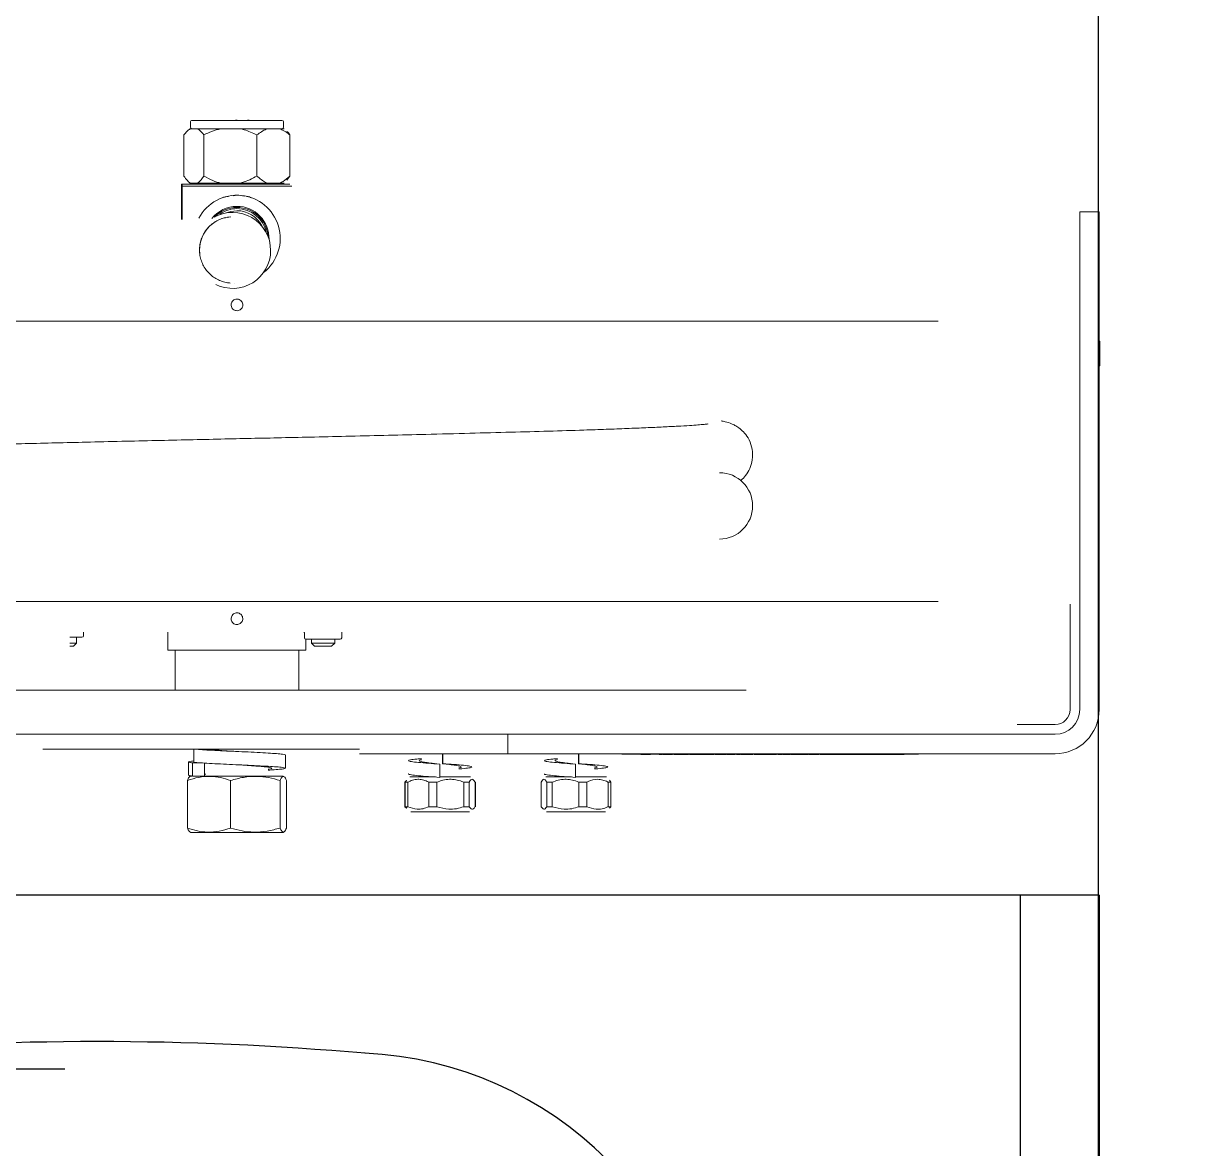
# Model space of a CAD drawing. Header units: millimetres. Extents: x 12325263 to 13848842, y -1463133 to 573208.
# Drawn here: x 12586324.9 to 12586620.9, y -840601 to -840316.4 of the extents above; entities that cross this region are included whole.
import ezdxf
from ezdxf.xclip import XClip

# ---------------------------------------------------------------- set-up
doc = ezdxf.new("R2010")
doc.units = ezdxf.units.MM
doc.header["$LTSCALE"] = 1000
doc.header["$XCLIPFRAME"] = 0
for name, color, linetype in [('A-WALL', 5, 'Continuous'), ('fur202301', 252, 'Continuous'), ('WALL', 5, 'Continuous'), ('WALL-SHATCH', 8, 'Continuous'), ('建筑-楼板开洞', 251, 'Continuous')]:
    doc.layers.add(name, color=color, linetype=linetype)

# ---------------------------------------------------------------- blocks, each defined once
blk = doc.blocks.new('adgshg13-A$C7F010FC0')
at = {"layer": 'WALL-SHATCH'}
h = blk.add_hatch(color=256, dxfattribs=at)
h.dxf.hatch_style = 1
h.paths.add_polyline_path([(-60384.17, -16880.9), (-763.16, 197.48), (12587.62, -13153.3), (12587.62, -157996.02), (-162964.85, -188820.43), (-171262.38, -180522.9), (-171262.38, -31310.9), (-150707.19, -10755.71), (-131860.08, -7980.9), (-99162.38, -7980.9), (-99162.38, -4980.9), (-76620.43, -4980.9), (-70107.65, -16880.9)], flags=16)
h.paths.add_polyline_path([(-60091.23, -16380.9), (-646.88, 646.88), (12987.62, -12987.62), (12987.62, -158331.9), (-163100.58, -189250.38), (-171662.38, -180688.59), (-171662.38, -31145.21), (-150777.9, -10260.73), (-131896.69, -7480.9), (-99562.38, -7480.9), (-99562.38, -4580.9), (-76365.55, -4580.9), (-69907.51, -16380.9)])
blk = doc.blocks.new('A$C4C7A72D3')
at = {"layer": 'WALL', "color": 1}
blk.add_blockref('adgshg13-A$C7F010FC0', (210433.01, 205503.57), dxfattribs=at)
blk = doc.blocks.new('asdgag2019092010362923561')
for p, q in [((0, 0), (0, -455)), ((0, 0), (455, 0)), ((0, -20), (455, -20))]:
    blk.add_line(p, q)
for centre, radius, start, end in [((132.37, -189.83), 92.5, 92.9207, 177.5104), ((814.13, -253.5), 777.13, 174.99486, 185.00514)]:
    blk.add_arc(centre, radius, start, end)
blk = doc.blocks.new('asdgag2019070511385672053')
at = {"color": 2, "lineweight": 13}
for p, q in [((55.94, 0), (62.19, 0)), ((55.94, 0), (55.94, -0.13)), ((62.19, 0), (62.19, -0.13)), ((23.23, -0.13), (29.48, -0.13)), ((23.23, -5.05), (23.23, -0.13)), ((149.14, -0.13), (29.48, -0.13)), ((29.48, -5.05), (23.23, -5.05)), ((149.14, -5.05), (29.48, -5.05)), ((155.39, -41.76), (155.39, -11.3)), ((160.31, -41.76), (160.31, -11.3)), ((50.92, -40.9), (50.92, -395.59)), ((121.77, -395.59), (121.77, -40.9)), ((155.39, -49.49), (155.39, -41.76)), ((160.31, -49.49), (160.31, -41.76)), ((155.39, -114.23), (155.39, -49.49)), ((160.31, -142.28), (160.31, -49.49)), ((155.39, -114.23), (155.39, -185.1)), ((160.41, -120.85), (160.31, -120.85)), ((160.41, -119.29), (160.41, -120.85)), ((160.31, -149.76), (160.31, -142.28)), ((155.39, -149.76), (160.31, -149.76)), ((160.31, -181.22), (160.31, -149.76)), ((160.31, -187.27), (160.31, -181.22)), ((155.39, -185.1), (155.39, -296.79)), ((159.11, -187.27), (159.11, -218.24)), ((159.11, -218.24), (159.11, -267.33))]:
    blk.add_line(p, q, dxfattribs=at)
at = {"color": 1, "lineweight": 0}
for p, q in [((127.14, -7.51), (122.51, -7.51)), ((149.14, -7.51), (127.14, -7.51)), ((152.93, -16.3), (152.93, -11.3)), ((152.93, -20.92), (152.93, -16.3)), ((160.41, -45.85), (160.31, -45.85)), ((160.41, -45.85), (160.41, -47.42)), ((160.41, -47.42), (160.41, -85.21)), ((160.51, -49.48), (160.41, -49.48)), ((160.51, -49.48), (160.51, -69.93)), ((160.51, -69.93), (160.41, -69.93)), ((160.51, -70.33), (160.41, -70.33)), ((160.51, -70.94), (160.41, -70.94)), ((160.51, -71.02), (160.41, -71.02)), ((160.51, -70.33), (160.51, -69.93)), ((160.51, -70.33), (160.51, -70.84)), ((160.51, -72.22), (160.41, -72.22)), ((160.51, -73.66), (160.41, -73.66)), ((160.51, -73.83), (160.51, -74.22)), ((160.51, -74.22), (160.41, -74.22)), ((160.51, -74.66), (160.41, -74.66)), ((160.51, -76.16), (160.41, -76.16)), ((160.51, -76.62), (160.41, -76.62)), ((160.51, -74.66), (160.51, -74.22)), ((160.51, -76.16), (160.51, -74.66)), ((160.51, -76.62), (160.51, -76.16)), ((160.51, -76.62), (160.51, -77.05)), ((160.51, -77.08), (160.41, -77.08)), ((160.51, -77.15), (160.41, -77.15)), ((160.51, -77.35), (160.41, -77.35)), ((160.51, -77.79), (160.41, -77.79)), ((160.51, -78.03), (160.41, -78.03)), ((160.51, -78.09), (160.41, -78.09)), ((160.51, -78.29), (160.41, -78.29)), ((160.51, -78.35), (160.41, -78.35)), ((160.51, -78.79), (160.41, -78.79)), ((160.51, -79.23), (160.41, -79.23)), ((160.51, -79.29), (160.41, -79.29)), ((160.51, -79.49), (160.41, -79.49)), ((160.51, -79.79), (160.41, -79.79)), ((160.51, -77.79), (160.51, -77.35)), ((160.51, -78.13), (160.51, -78.25)), ((160.51, -79.33), (160.51, -79.42)), ((160.51, -80.19), (160.51, -79.79)), ((160.51, -80.19), (160.41, -80.19)), ((160.51, -80.49), (160.41, -80.49)), ((160.51, -80.83), (160.41, -80.83)), ((160.51, -80.91), (160.41, -80.91)), ((160.51, -81.75), (160.41, -81.75)), ((160.51, -82.24), (160.41, -82.24)), ((160.51, -82.7), (160.41, -82.7)), ((160.51, -80.56), (160.51, -80.98)), ((160.51, -84.32), (160.41, -84.32)), ((160.51, -85.04), (160.41, -85.04)), ((160.51, -85.48), (160.41, -85.48)), ((160.51, -84.32), (160.51, -83.25)), ((160.51, -85.04), (160.51, -84.32)), ((160.51, -85.48), (160.51, -85.04)), ((160.51, -86.98), (160.51, -85.48)), ((160.41, -86.31), (160.41, -119.29)), ((160.51, -86.98), (160.41, -86.98)), ((160.51, -87.44), (160.41, -87.44)), ((160.51, -87.78), (160.41, -87.78)), ((160.51, -87.44), (160.51, -86.98)), ((160.51, -87.77), (160.51, -87.76)), ((160.51, -87.78), (160.51, -87.77)), ((160.51, -89.02), (160.51, -87.78)), ((144.19, -183.28), (144.19, -89.42)), ((160.51, -89.02), (160.41, -89.02)), ((160.51, -89.51), (160.41, -89.51)), ((160.51, -90.75), (160.41, -90.75)), ((160.51, -91.17), (160.41, -91.17)), ((160.51, -89.51), (160.51, -89.02)), ((160.51, -90.75), (160.51, -89.51)), ((160.51, -91.17), (160.51, -90.93)), ((160.51, -92.13), (160.41, -92.13)), ((160.51, -92.21), (160.41, -92.21)), ((160.51, -93.37), (160.41, -93.37)), ((160.51, -94.45), (160.41, -94.45)), ((160.51, -94.57), (160.41, -94.57)), ((160.51, -95.06), (160.51, -94.57)), ((160.51, -95.01), (160.41, -95.01)), ((160.51, -95.09), (160.41, -95.09)), ((160.51, -96.25), (160.41, -96.25)), ((160.51, -97.34), (160.41, -97.34)), ((160.51, -97.46), (160.41, -97.46)), ((160.51, -97.56), (160.41, -97.56)), ((160.51, -97.63), (160.41, -97.63)), ((160.51, -98.87), (160.51, -97.63)), ((160.51, -98.87), (160.41, -98.87)), ((160.51, -99.37), (160.41, -99.37)), ((160.51, -100.61), (160.41, -100.61)), ((160.51, -99.37), (160.51, -98.87)), ((160.51, -100.61), (160.51, -99.37)), ((160.51, -100.65), (160.51, -100.61)), ((160.51, -100.65), (160.41, -100.65)), ((160.51, -100.9), (160.41, -100.9)), ((160.51, -103.31), (160.41, -103.31)), ((160.51, -103.39), (160.41, -103.39)), ((160.51, -103.59), (160.41, -103.59)), ((160.51, -100.9), (160.51, -100.65)), ((160.51, -103.31), (160.51, -101.95)), ((160.51, -103.39), (160.51, -103.31)), ((160.51, -103.59), (160.51, -103.39)), ((160.51, -103.68), (160.51, -103.59)), ((160.51, -103.68), (160.41, -103.68)), ((160.51, -103.87), (160.41, -103.87)), ((160.51, -103.99), (160.41, -103.99)), ((160.51, -106.19), (160.41, -106.19)), ((160.51, -106.43), (160.41, -106.43)), ((160.51, -103.79), (160.51, -103.68)), ((160.51, -105.02), (160.51, -104.47)), ((160.51, -106.19), (160.51, -105.02)), ((160.51, -106.43), (160.51, -106.19)), ((160.51, -106.97), (160.51, -106.43)), ((160.51, -106.97), (160.41, -106.97)), ((160.51, -106.99), (160.41, -106.99)), ((160.51, -107.99), (160.41, -107.99)), ((160.51, -108.07), (160.41, -108.07)), ((160.51, -109.23), (160.41, -109.23)), ((160.51, -107.21), (160.51, -106.97)), ((160.51, -110.32), (160.41, -110.32)), ((160.51, -110.44), (160.41, -110.44)), ((160.51, -110.52), (160.41, -110.52)), ((160.51, -110.72), (160.41, -110.72)), ((160.51, -110.92), (160.41, -110.92)), ((160.44, -112.21), (160.44, -110.93)), ((160.51, -111.32), (160.44, -111.32)), ((160.51, -111.44), (160.44, -111.44)), ((160.51, -112.16), (160.44, -112.16)), ((160.44, -117.6), (160.44, -112.21)), ((160.51, -110.52), (160.51, -110.44)), ((160.51, -110.87), (160.51, -110.72)), ((160.51, -111.32), (160.51, -110.92)), ((160.51, -112.92), (160.44, -112.92)), ((160.51, -113.32), (160.44, -113.32)), ((160.51, -113.48), (160.44, -113.48)), ((160.51, -113.6), (160.44, -113.6)), ((160.51, -116.05), (160.51, -113.6)), ((160.51, -116.05), (160.44, -116.05)), ((160.51, -116.09), (160.44, -116.09)), ((160.51, -116.11), (160.44, -116.11)), ((160.44, -118.88), (160.44, -117.6)), ((173.71, -123.65), (167.52, -123.65)), ((167.52, -123.65), (167.52, -124.31)), ((167.52, -124.31), (173.71, -124.31)), ((174.09, -124.03), (173.71, -123.65)), ((173.71, -123.65), (173.71, -124.31)), ((166.17, -127.42), (166.17, -124.79)), ((175.04, -125.01), (175.04, -127.56)), ((166.17, -132.58), (166.17, -127.42)), ((173.71, -129.73), (167.52, -129.73)), ((167.52, -129.73), (167.52, -131.74)), ((173.71, -129.73), (173.71, -131.74)), ((175.04, -127.56), (175.04, -139.91)), ((162.8, -131.8), (160.31, -131.8)), ((160.31, -131.89), (162.82, -131.89)), ((162.93, -132.58), (166.28, -132.58)), ((167.52, -131.74), (173.71, -131.74)), ((166.17, -140.13), (166.17, -133.66)), ((173.71, -138.54), (167.52, -138.54)), ((167.52, -138.54), (167.52, -139.89)), ((173.71, -138.54), (173.71, -139.89)), ((167.52, -139.89), (173.71, -139.89)), ((173.71, -141.28), (167.52, -141.28)), ((166.17, -159.34), (166.17, -159.17)), ((166.17, -166.95), (166.17, -159.34)), ((167.52, -157.94), (173.71, -157.94)), ((167.52, -157.99), (173.71, -157.99)), ((173.71, -159.5), (167.52, -159.5)), ((167.52, -159.5), (167.52, -160.87)), ((173.71, -159.5), (173.71, -160.87)), ((175.04, -159.39), (175.04, -174.29)), ((167.52, -160.87), (173.71, -160.87)), ((162.8, -166.17), (160.31, -166.17)), ((160.31, -166.27), (162.82, -166.27)), ((162.93, -166.95), (166.28, -166.95)), ((166.17, -174.51), (166.17, -168.03)), ((173.71, -167.71), (167.52, -167.71)), ((167.52, -167.71), (167.52, -169.72)), ((173.71, -167.71), (173.71, -169.72)), ((167.52, -169.72), (173.71, -169.72)), ((173.71, -175.05), (167.52, -175.05)), ((167.52, -175.05), (167.52, -175.68)), ((167.52, -175.68), (167.52, -175.74)), ((167.52, -175.68), (173.71, -175.68)), ((167.52, -175.74), (173.71, -175.74)), ((173.71, -175.05), (173.71, -175.68)), ((173.71, -175.68), (174.08, -175.29)), ((173.71, -175.74), (174.09, -175.37)), ((173.71, -175.68), (173.71, -175.74)), ((144.19, -290.15), (144.19, -183.28)), ((130.97, -191.75), (129.7, -191.75)), ((131.36, -192.14), (131.36, -199.95)), ((132.35, -193.52), (131.36, -193.52)), ((132.35, -199.43), (132.35, -193.52)), ((133.13, -194.3), (132.35, -193.52)), ((133.13, -194.3), (133.13, -198.65)), ((129.7, -201.2), (130.97, -201.2)), ((131.36, -199.43), (132.35, -199.43)), ((131.36, -199.95), (131.36, -200.81)), ((134.13, -200.79), (131.36, -200.79)), ((132.35, -199.43), (133.13, -198.65)), ((134.13, -200.79), (134.13, -235.69)), ((144.19, -202.58), (134.13, -202.58)), ((0.1, -229.62), (0.1, -206.87)), ((1.82, -206.48), (0.49, -206.48)), ((2.21, -206.27), (2.21, -207.51)), ((14.17, -204.84), (3.77, -204.84)), ((14.17, -204.84), (15.2, -205.61)), ((15.99, -207.51), (15.99, -206.27)), ((16.24, -231.65), (16.24, -204.84)), ((16.74, -204.34), (16.74, -214.34)), ((163.97, -205.99), (160.62, -205.99)), ((166.07, -206.35), (165.96, -206.54)), ((165.96, -206.54), (165.96, -229.02)), ((179.09, -205.71), (167.08, -205.71)), ((180.21, -206.54), (180.09, -206.35)), ((180.21, -206.54), (180.21, -229.94)), ((2.21, -210.53), (2.21, -207.51)), ((15.99, -210.53), (15.99, -207.51)), ((179.09, -207.33), (167.08, -207.33)), ((2.21, -210.53), (2.21, -217.48)), ((15.99, -217.48), (15.99, -210.53)), ((0, -215.17), (0.1, -215.17)), ((0, -215.17), (0, -215.54)), ((0, -215.71), (0.1, -215.71)), ((14.17, -213.2), (3.77, -213.2)), ((16.74, -214.34), (16.74, -222.15)), ((0, -217.09), (0.1, -217.09)), ((0, -217.18), (0.1, -217.18)), ((0, -218.17), (0, -218.65)), ((0, -218.17), (0.1, -218.17)), ((0, -218.65), (0.1, -218.65)), ((2.21, -222.32), (2.21, -217.48)), ((15.99, -222.32), (15.99, -217.48)), ((41.26, -218.9), (41.26, -218.88)), ((0, -219.42), (0.1, -219.42)), ((0, -219.43), (0.1, -219.43)), ((0, -220.64), (0.1, -220.64)), ((24.51, -219.76), (24.51, -219.78)), ((24.67, -220.71), (24.51, -219.77)), ((179.09, -219.86), (167.08, -219.86)), ((2.21, -222.32), (2.21, -228.22)), ((15.99, -228.22), (15.99, -222.32)), ((16.74, -222.15), (16.74, -232.14)), ((14.17, -226.6), (3.77, -226.6)), ((165.95, -226.43), (162.6, -226.43)), ((165.47, -226.12), (165.51, -226.43)), ((0.49, -230.01), (1.82, -230.01)), ((2.21, -230.04), (2.21, -228.22)), ((2.21, -230.04), (2.21, -230.22)), ((15.99, -230.04), (15.99, -228.22)), ((15.99, -230.22), (15.99, -230.04)), ((162.46, -229.19), (159.11, -229.19)), ((162.38, -230.49), (165.73, -230.49)), ((162.61, -229.52), (165.96, -229.52)), ((165.96, -229.66), (165.96, -229.94)), ((165.96, -229.94), (166.07, -230.14)), ((179.09, -230.78), (167.08, -230.78)), ((180.09, -230.14), (180.21, -229.94)), ((14.17, -231.65), (3.77, -231.65)), ((16.24, -231.65), (16.24, -232.14)), ((16.24, -232.14), (16.24, -232.24)), ((25.16, -232.14), (16.24, -232.14)), ((16.24, -232.24), (16.24, -232.25)), ((25.16, -232.24), (16.24, -232.24)), ((129.58, -235.69), (134.13, -235.69)), ((134.13, -233.91), (144.19, -233.91)), ((130.45, -257.06), (129.58, -257.06)), ((130.84, -257.45), (130.84, -260.53)), ((132.35, -258.83), (130.84, -258.83)), ((132.35, -260.53), (132.35, -258.83)), ((133.13, -259.61), (132.35, -258.83)), ((133.13, -259.61), (133.13, -260.53))]:
    blk.add_line(p, q, dxfattribs=at)
at = {"color": 1, "lineweight": 0, "flags": 128}
for points in [[(129.7, -191.75), (129.62, -191.74), (129.58, -191.73)], [(129.58, -201.22), (129.62, -201.21), (129.7, -201.2)], [(22.94, -218.24), (23.11, -219.81), (23.5, -221.01)]]:
    blk.add_lwpolyline(points, dxfattribs=at)
at = {"color": 2, "lineweight": 13}
for radius in [11.17, 6.25]:
    blk.add_arc((149.14, -11.3), radius, 0, 90, dxfattribs=at)
at = {"color": 1, "lineweight": 0}
for centre, radius, start, end in [((149.14, -11.3), 3.79, 0, 90), ((97.6, -96.19), 8.39, 0, 180), ((130.97, -192.14), 0.391, 0, 90), ((130.97, -200.81), 0.391, 270, 0), ((0.49, -206.87), 0.391, 90, 180), ((1.82, -206.87), 0.391, 0, 90), ((29.96, -218.24), 10.94, 38.787, 242.122), ((29.96, -218.24), 8.12, 88.4782, 180), ((32.98, -219.34), 9.62, 89.9997, 209.1481), ((32.98, -219.34), 9.62, 333.7518, 90.0003), ((29.96, -218.24), 7.84, 94.6731, 180), ((29.96, -218.24), 7.55, 101.2244, 180), ((29.96, -218.24), 7.02, 117.1023, 180), ((29.96, -218.24), 8.12, 180, 231.9313), ((29.96, -218.24), 7.84, 180, 226.0343), ((29.96, -218.24), 7.55, 180, 215.2918), ((32.88, -219.32), 8.39, 182.9801, 276), ((0.49, -229.62), 0.391, 180, 270), ((1.82, -229.62), 0.391, 270, 0), ((130.45, -257.45), 0.391, 0, 90)]:
    blk.add_arc(centre, radius, start, end, dxfattribs=at)
for points, knots in [([(160.51, -72.22), (160.51, -72.07), (160.51, -71.76), (160.51, -71.39), (160.51, -71.13), (160.51, -71.05), (160.51, -71.02)], [0, 0, 0, 0, 0.280057, 0.559397, 0.779555, 1, 1, 1, 1]), ([(160.51, -73.66), (160.51, -73.64), (160.51, -73.61), (160.51, -73.26), (160.51, -72.75), (160.51, -72.4), (160.51, -72.22)], [0, 0, 0, 0, 0.280502, 0.559551, 0.779613, 1, 1, 1, 1]), ([(160.51, -77.3), (160.51, -77.28), (160.51, -77.22), (160.51, -77.16), (160.51, -77.15), (160.51, -77.15)], [0, 0, 0, 0, 0.161544, 0.580724, 1, 1, 1, 1]), ([(160.51, -78.03), (160.51, -78.02), (160.51, -78), (160.51, -77.91), (160.51, -77.84), (160.51, -77.83)], [0, 0, 0, 0, 0.458457, 0.917272, 1, 1, 1, 1]), ([(160.51, -78.79), (160.51, -78.73), (160.51, -78.6), (160.51, -78.45), (160.51, -78.36), (160.51, -78.35), (160.51, -78.35)], [0, 0, 0, 0, 0.280348, 0.559692, 0.779821, 1, 1, 1, 1]), ([(160.51, -79.23), (160.51, -79.22), (160.51, -79.2), (160.51, -79.08), (160.51, -78.94), (160.51, -78.84), (160.51, -78.79)], [0, 0, 0, 0, 0.279204, 0.558627, 0.779059, 1, 1, 1, 1]), ([(160.51, -79.79), (160.51, -79.77), (160.51, -79.71), (160.51, -79.63), (160.51, -79.51), (160.51, -79.5), (160.51, -79.49)], [0, 0, 0, 0, 0.06739, 0.223021, 0.379097, 1, 1, 1, 1]), ([(160.51, -80.49), (160.51, -80.48), (160.51, -80.47), (160.51, -80.36), (160.51, -80.32), (160.51, -80.3)], [0, 0, 0, 0, 0.746356, 0.933786, 1, 1, 1, 1]), ([(160.51, -81.41), (160.51, -81.34), (160.51, -81.15), (160.51, -80.96), (160.51, -80.93), (160.51, -80.91)], [0, 0, 0, 0, 0.242207, 0.620745, 1, 1, 1, 1]), ([(160.51, -82.24), (160.51, -82.15), (160.51, -81.97), (160.51, -81.79), (160.51, -81.77), (160.51, -81.75)], [0, 0, 0, 0, 0.27977, 0.559917, 1, 1, 1, 1]), ([(160.51, -82.7), (160.51, -82.6), (160.51, -82.44), (160.51, -82.3), (160.51, -82.24)], [0, 0, 0, 0, 0.559864, 1, 1, 1, 1]), ([(160.51, -83.25), (160.51, -83.14), (160.51, -82.96), (160.51, -82.78), (160.51, -82.7)], [0, 0, 0, 0, 0.560175, 1, 1, 1, 1]), ([(91.17, -90.81), (91.14, -90.78), (90.83, -90.36), (89.89, -89.5), (88.18, -88.44), (85.9, -87.75), (83.28, -87.78), (80.89, -88.59), (79.16, -89.79), (78.03, -91.01), (77.36, -92.03), (76.69, -93.37), (76.3, -94.68), (76.17, -95.42), (76.12, -95.72)], [0, 0, 0, 0, 0.006657, 0.073953, 0.149521, 0.233603, 0.324991, 0.413529, 0.493314, 0.567911, 0.641504, 0.714896, 0.881754, 1, 1, 1, 1]), ([(160.51, -91.88), (160.51, -91.83), (160.51, -91.62), (160.51, -91.35), (160.51, -91.17)], [0, 0, 0, 0, 0.277471, 1, 1, 1, 1]), ([(160.51, -93.37), (160.51, -93.21), (160.51, -92.9), (160.51, -92.5), (160.51, -92.26), (160.51, -92.23), (160.51, -92.21)], [0, 0, 0, 0, 0.28081, 0.560169, 0.779876, 1, 1, 1, 1]), ([(160.51, -94.45), (160.51, -94.43), (160.51, -94.38), (160.51, -93.97), (160.51, -93.6), (160.51, -93.37)], [0, 0, 0, 0, 0.2797551, 0.5593623, 1, 1, 1, 1]), ([(160.51, -96.25), (160.51, -96.1), (160.51, -95.79), (160.51, -95.39), (160.51, -95.14), (160.51, -95.11), (160.51, -95.09)], [0, 0, 0, 0, 0.28081, 0.560169, 0.779876, 1, 1, 1, 1]), ([(160.51, -97.34), (160.51, -97.31), (160.51, -97.27), (160.51, -96.86), (160.51, -96.48), (160.51, -96.25)], [0, 0, 0, 0, 0.2797551, 0.5593623, 1, 1, 1, 1]), ([(76.9, -99.13), (76.9, -99.12), (76.87, -99.1), (77, -100.09), (77.12, -101.56), (77.28, -103.77), (77.45, -106.68), (77.64, -110.36), (77.84, -114.68), (78.04, -119.51), (78.24, -124.77), (78.46, -131.29), (78.7, -139.25), (78.97, -148.92), (79.24, -159.3), (79.5, -169.72), (79.74, -179.87), (79.97, -189.27), (80.18, -198.33), (80.37, -206.74), (80.54, -214.65), (80.71, -222.43), (80.89, -230.45), (81.08, -238.83), (81.28, -247.57), (81.48, -256.06), (81.68, -264.2), (81.87, -271.89), (82.06, -279.43), (82.25, -286.67), (82.43, -293.53), (82.65, -301.09), (82.9, -309.09), (83.18, -316.73), (83.44, -323.16), (83.69, -328.48), (83.95, -333.01), (84.17, -336.3), (84.4, -338.66), (84.61, -340.33), (84.89, -341.76), (85.17, -342.83), (85.88, -344.44), (86.91, -345.82), (87.92, -346.86), (88.83, -347.36), (89.21, -347.57)], [0, 0, 0, 0, 0.0075193, 0.0266193, 0.0468217, 0.0680907, 0.0906995, 0.1146328, 0.1387324, 0.1625154, 0.1859169, 0.2088783, 0.2423747, 0.2750105, 0.3081493, 0.341961, 0.3693882, 0.3965287, 0.4216896, 0.4447088, 0.465606, 0.486291, 0.5080884, 0.5310306, 0.5552437, 0.5807383, 0.6029147, 0.6258807, 0.649304, 0.6724596, 0.6953297, 0.718236, 0.7526495, 0.7870536, 0.8163414, 0.8459895, 0.8758853, 0.9058534, 0.9274278, 0.9461965, 0.9621205, 0.975344, 0.9849563, 0.9901528, 0.9958714, 1, 1, 1, 1]), ([(160.51, -101.95), (160.51, -101.81), (160.51, -101.52), (160.51, -101.14), (160.51, -100.94), (160.51, -100.91), (160.51, -100.9)], [0, 0, 0, 0, 0.281676, 0.559272, 0.77942, 1, 1, 1, 1]), ([(160.51, -105.02), (160.51, -104.88), (160.51, -104.61), (160.51, -104.25), (160.51, -104.03), (160.51, -104), (160.51, -103.99)], [0, 0, 0, 0, 0.281158, 0.560054, 0.780077, 1, 1, 1, 1]), ([(160.51, -107.75), (160.51, -107.58), (160.51, -107.26), (160.51, -107.03), (160.51, -107.01), (160.51, -106.99)], [0, 0, 0, 0, 0.359969, 0.679695, 1, 1, 1, 1]), ([(160.51, -109.23), (160.51, -109.08), (160.51, -108.77), (160.51, -108.37), (160.51, -108.13), (160.51, -108.09), (160.51, -108.07)], [0, 0, 0, 0, 0.2808101, 0.5601693, 0.7798763, 1, 1, 1, 1]), ([(160.51, -110.32), (160.51, -110.29), (160.51, -110.25), (160.51, -109.84), (160.51, -109.46), (160.51, -109.23)], [0, 0, 0, 0, 0.279755, 0.559362, 1, 1, 1, 1]), ([(160.51, -111.44), (160.51, -111.42), (160.51, -111.37), (160.51, -111.34), (160.51, -111.32)], [0, 0, 0, 0, 0.40467, 1, 1, 1, 1]), ([(167.52, -129.73), (167.46, -129.61), (167.01, -128.74), (166.65, -127.36), (166.91, -125.71), (167.25, -124.83), (167.49, -124.38), (167.52, -124.31)], [0, 0, 0, 0, 0.0678586, 0.5072407, 0.7358292, 0.9649181, 1, 1, 1, 1]), ([(167.52, -123.65), (167.3, -123.75), (167.05, -123.88), (166.97, -124.01), (166.96, -124.03)], [0, 0, 0, 0, 0.841749, 1, 1, 1, 1]), ([(173.71, -124.31), (173.73, -124.37), (173.96, -124.88), (174.29, -125.9), (174.44, -127.69), (173.99, -128.95), (173.71, -129.73)], [0, 0, 0, 0, 0.030089, 0.29438, 0.566939, 1, 1, 1, 1]), ([(162.8, -131.8), (162.87, -130.83), (163.01, -128.88), (163.24, -126.43), (163.43, -124.77), (163.66, -124.24), (163.89, -125.02), (164.04, -126.33), (164.14, -127.5), (164.16, -127.78)], [0, 0, 0, 0, 0.15161, 0.306245, 0.464877, 0.628635, 0.792393, 0.951026, 1, 1, 1, 1]), ([(162.82, -131.89), (162.88, -131.27), (163.02, -130.03), (163.24, -128.46), (163.43, -127.36), (163.66, -127.07), (163.82, -127.27), (163.9, -127.73), (163.91, -127.78)], [0, 0, 0, 0, 0.18363, 0.370411, 0.568811, 0.773704, 0.978596, 1, 1, 1, 1]), ([(161.53, -137.15), (161.57, -137.57), (161.68, -138.85), (161.84, -140.13), (162.07, -140.68), (162.3, -139.94), (162.5, -138.1), (162.73, -135.53), (162.86, -133.55), (162.93, -132.58)], [0, 0, 0, 0, 0.074169, 0.2286, 0.388019, 0.547438, 0.701869, 0.852407, 1, 1, 1, 1]), ([(162.82, -131.89), (162.82, -131.88), (162.81, -131.86), (162.81, -131.83), (162.81, -131.81), (162.8, -131.8)], [0, 0, 0, 0, 0.288152, 0.576304, 1, 1, 1, 1]), ([(165.4, -140.42), (165.41, -140.44), (165.49, -140.64), (165.65, -139.86), (165.85, -138.12), (166.08, -135.52), (166.21, -133.55), (166.28, -132.58)], [0, 0, 0, 0, 0.021959, 0.276736, 0.52354, 0.764123, 1, 1, 1, 1]), ([(167.52, -138.54), (167.33, -138.03), (166.94, -136.98), (166.72, -135.36), (166.85, -133.75), (167.19, -132.56), (167.46, -131.9), (167.52, -131.74)], [0, 0, 0, 0, 0.2337592, 0.4745238, 0.6968518, 0.9270806, 1, 1, 1, 1]), ([(173.71, -131.74), (173.9, -132.34), (174.28, -133.57), (174.45, -135.9), (173.99, -137.54), (173.71, -138.54)], [0, 0, 0, 0, 0.272078, 0.55281, 1, 1, 1, 1]), ([(161.79, -137.15), (161.81, -137.25), (161.9, -137.73), (162.07, -137.87), (162.3, -137.42), (162.5, -136.2), (162.69, -134.75), (162.81, -133.7), (162.85, -133.29)], [0, 0, 0, 0, 0.051826, 0.263893, 0.47596, 0.681307, 0.874628, 1, 1, 1, 1]), ([(167.52, -141.28), (167.33, -141.17), (166.94, -140.96), (166.72, -140.63), (166.85, -140.3), (167.19, -140.06), (167.46, -139.92), (167.52, -139.89)], [0, 0, 0, 0, 0.233759, 0.474524, 0.696852, 0.927081, 1, 1, 1, 1]), ([(173.71, -139.89), (173.9, -140.01), (174.28, -140.26), (174.45, -140.74), (173.99, -141.07), (173.71, -141.28)], [0, 0, 0, 0, 0.2720782, 0.5528102, 1, 1, 1, 1]), ([(162.8, -166.17), (162.87, -165.2), (163.01, -163.25), (163.24, -160.8), (163.43, -159.15), (163.66, -158.62), (163.89, -159.4), (164.04, -160.71), (164.14, -161.88), (164.16, -162.15)], [0, 0, 0, 0, 0.15161, 0.306245, 0.464877, 0.628635, 0.792393, 0.951026, 1, 1, 1, 1]), ([(167.52, -159.5), (167.46, -159.47), (167.01, -159.22), (166.65, -158.84), (166.91, -158.38), (167.25, -158.14), (167.49, -158.01), (167.52, -157.99)], [0, 0, 0, 0, 0.067859, 0.507241, 0.735829, 0.964918, 1, 1, 1, 1]), ([(173.71, -157.99), (173.73, -158.01), (173.96, -158.15), (174.29, -158.43), (174.44, -158.93), (173.99, -159.28), (173.71, -159.5)], [0, 0, 0, 0, 0.0300889, 0.2943801, 0.5669389, 1, 1, 1, 1]), ([(162.82, -166.27), (162.88, -165.65), (163.02, -164.4), (163.24, -162.83), (163.43, -161.73), (163.66, -161.44), (163.82, -161.65), (163.9, -162.11), (163.91, -162.15)], [0, 0, 0, 0, 0.18363, 0.370411, 0.568811, 0.773704, 0.978596, 1, 1, 1, 1]), ([(167.52, -167.71), (167.33, -167.2), (166.94, -166.15), (166.72, -164.52), (166.85, -162.89), (167.19, -161.7), (167.46, -161.03), (167.52, -160.87)], [0, 0, 0, 0, 0.233759, 0.474524, 0.696852, 0.927081, 1, 1, 1, 1]), ([(173.71, -160.87), (173.9, -161.48), (174.28, -162.71), (174.45, -165.06), (173.99, -166.7), (173.71, -167.71)], [0, 0, 0, 0, 0.272078, 0.55281, 1, 1, 1, 1]), ([(161.53, -171.53), (161.57, -171.94), (161.68, -173.22), (161.84, -174.5), (162.07, -175.06), (162.3, -174.31), (162.5, -172.48), (162.73, -169.9), (162.86, -167.93), (162.93, -166.95)], [0, 0, 0, 0, 0.074169, 0.2286, 0.388019, 0.547438, 0.701869, 0.852407, 1, 1, 1, 1]), ([(161.79, -171.53), (161.81, -171.62), (161.9, -172.1), (162.07, -172.24), (162.3, -171.8), (162.5, -170.58), (162.69, -169.12), (162.81, -168.08), (162.85, -167.67)], [0, 0, 0, 0, 0.051826, 0.263893, 0.47596, 0.681307, 0.874628, 1, 1, 1, 1]), ([(162.82, -166.27), (162.82, -166.26), (162.81, -166.24), (162.81, -166.21), (162.81, -166.18), (162.8, -166.17)], [0, 0, 0, 0, 0.288152, 0.576304, 1, 1, 1, 1]), ([(165.4, -174.8), (165.41, -174.81), (165.49, -175.01), (165.65, -174.23), (165.85, -172.5), (166.08, -169.9), (166.21, -167.93), (166.28, -166.95)], [0, 0, 0, 0, 0.021959, 0.276736, 0.52354, 0.764123, 1, 1, 1, 1]), ([(167.52, -175.05), (167.33, -174.65), (166.94, -173.83), (166.72, -172.56), (166.85, -171.29), (167.19, -170.36), (167.46, -169.84), (167.52, -169.72)], [0, 0, 0, 0, 0.233759, 0.474524, 0.696852, 0.927081, 1, 1, 1, 1]), ([(173.71, -169.72), (173.9, -170.19), (174.28, -171.15), (174.45, -172.98), (173.99, -174.26), (173.71, -175.05)], [0, 0, 0, 0, 0.272078, 0.55281, 1, 1, 1, 1]), ([(167.07, -175.37), (167.15, -175.45), (167.26, -175.58), (167.45, -175.7), (167.52, -175.74)], [0, 0, 0, 0, 0.65796, 1, 1, 1, 1]), ([(167.1, -175.29), (167.15, -175.39), (167.22, -175.53), (167.46, -175.65), (167.52, -175.68)], [0, 0, 0, 0, 0.737685, 1, 1, 1, 1]), ([(3.77, -204.84), (3.73, -204.9), (3.37, -205.35), (2.74, -206.22), (2.39, -207.08), (2.21, -207.51)], [0, 0, 0, 0, 0.068371, 0.530918, 1, 1, 1, 1]), ([(2.88, -205.61), (2.88, -205.6), (3.09, -205.33), (3.44, -205.08), (3.77, -204.84)], [0, 0, 0, 0, 0.023896, 1, 1, 1, 1]), ([(15.99, -207.51), (15.85, -207.2), (15.43, -206.26), (14.67, -205.41), (14.17, -204.84)], [0, 0, 0, 0, 0.33235, 1, 1, 1, 1]), ([(159.11, -229.19), (159.16, -228.68), (159.25, -227.62), (159.4, -225.26), (159.55, -222.46), (159.69, -219.36), (159.82, -216.15), (159.98, -213.04), (160.14, -210.3), (160.27, -208.11), (160.41, -206.66), (160.53, -205.96), (160.6, -206.07), (160.62, -206.09)], [0, 0, 0, 0, 0.092554, 0.187989, 0.283287, 0.379396, 0.475504, 0.575017, 0.674531, 0.770639, 0.866748, 0.966261, 1, 1, 1, 1]), ([(162.46, -229.19), (162.51, -228.68), (162.6, -227.62), (162.75, -225.26), (162.9, -222.46), (163.04, -219.36), (163.17, -216.15), (163.33, -213.04), (163.49, -210.3), (163.62, -208.12), (163.76, -206.62), (163.92, -205.9), (164.07, -206.04), (164.21, -207.02), (164.33, -208.47), (164.42, -209.82), (164.45, -210.37)], [0, 0, 0, 0, 0.069929, 0.142035, 0.214037, 0.286652, 0.359267, 0.434454, 0.509642, 0.582256, 0.654871, 0.730058, 0.805246, 0.87786, 0.950475, 1, 1, 1, 1]), ([(167.08, -207.33), (166.92, -207.26), (166.46, -207.06), (166, -206.71), (165.99, -206.23), (166.67, -205.9), (167.08, -205.71)], [0, 0, 0, 0, 0.129228, 0.378948, 0.634768, 1, 1, 1, 1]), ([(179.09, -205.71), (179.49, -205.9), (180.17, -206.23), (180.17, -206.71), (179.71, -207.05), (179.24, -207.26), (179.09, -207.33)], [0, 0, 0, 0, 0.3652307, 0.6146382, 0.8707725, 1, 1, 1, 1]), ([(163.09, -218.24), (163.11, -217.75), (163.19, -216.47), (163.33, -214.49), (163.49, -212.5), (163.62, -210.93), (163.76, -209.85), (163.92, -209.32), (164.07, -209.46), (164.17, -209.85), (164.22, -210.32), (164.23, -210.37)], [0, 0, 0, 0, 0.081263, 0.212048, 0.342834, 0.469126, 0.595419, 0.726205, 0.85699, 0.983283, 1, 1, 1, 1]), ([(167.08, -219.86), (166.77, -218.77), (166.16, -216.57), (165.93, -213.31), (166.26, -210.2), (166.8, -208.29), (167.08, -207.33)], [0, 0, 0, 0, 0.2646075, 0.534953, 0.7653458, 1, 1, 1, 1]), ([(179.09, -207.33), (179.39, -208.41), (180.01, -210.61), (180.23, -213.87), (179.9, -216.99), (179.36, -218.9), (179.09, -219.86)], [0, 0, 0, 0, 0.264607, 0.534953, 0.765346, 1, 1, 1, 1]), ([(2.21, -210.53), (2.25, -210.63), (2.57, -211.56), (3.21, -212.43), (3.77, -213.2)], [0, 0, 0, 0, 0.11095, 1, 1, 1, 1]), ([(14.17, -213.2), (14.8, -212.47), (15.54, -211.61), (15.93, -210.67), (15.99, -210.53)], [0, 0, 0, 0, 0.850167, 1, 1, 1, 1]), ([(3.77, -213.2), (3.28, -214.26), (2.63, -215.65), (2.29, -217.13), (2.21, -217.48)], [0, 0, 0, 0, 0.765477, 1, 1, 1, 1]), ([(15.99, -217.48), (15.94, -217.29), (15.55, -215.78), (14.81, -214.4), (14.17, -213.2)], [0, 0, 0, 0, 0.129292, 1, 1, 1, 1]), ([(19.68, -214.53), (19.53, -214.9), (19.36, -215.34), (19.31, -215.82), (19.3, -215.89)], [0, 0, 0, 0, 0.860804, 1, 1, 1, 1]), ([(19.25, -216.36), (19.12, -216.98), (18.93, -217.93), (19.1, -218.88), (19.17, -219.22)], [0, 0, 0, 0, 0.642454, 1, 1, 1, 1]), ([(45.68, -217.23), (45.81, -217.12), (46.06, -216.9), (46.56, -216.75), (47.05, -216.77), (47.51, -216.94), (47.88, -217.25), (48.15, -217.67), (48.26, -218.16), (48.2, -218.65), (48, -219.1), (47.65, -219.45), (47.21, -219.68), (46.72, -219.75), (46.24, -219.65), (45.82, -219.42), (45.49, -219.05), (45.29, -218.58), (45.27, -218.09), (45.39, -217.61), (45.58, -217.36), (45.68, -217.23)], [0, 0, 0, 0, 0.0550879, 0.1102691, 0.1628304, 0.2129134, 0.2639882, 0.3175487, 0.371384, 0.4229014, 0.4737939, 0.5267742, 0.5808996, 0.632968, 0.6830279, 0.7342679, 0.7889281, 0.8449861, 0.8970051, 0.9451369, 1, 1, 1, 1]), ([(127.38, -217.44), (127.27, -217.31), (127.06, -217.04), (126.59, -216.81), (126.08, -216.74), (125.59, -216.85), (125.17, -217.1), (124.85, -217.47), (124.67, -217.94), (124.65, -218.44), (124.8, -218.91), (125.09, -219.32), (125.5, -219.6), (125.98, -219.74), (126.46, -219.71), (126.9, -219.54), (127.28, -219.23), (127.55, -218.79), (127.65, -218.29), (127.59, -217.82), (127.45, -217.57), (127.38, -217.44)], [0, 0, 0, 0, 0.0569915, 0.1139891, 0.169784, 0.2212714, 0.2712734, 0.3229696, 0.3764279, 0.4291459, 0.4805512, 0.5327884, 0.5863041, 0.6386243, 0.6888105, 0.7395192, 0.7937598, 0.8511188, 0.9055009, 0.9533021, 1, 1, 1, 1]), ([(159.12, -226.11), (159.19, -225.5), (159.33, -224.28), (159.53, -221.63), (159.66, -219.53), (159.72, -218.51), (159.74, -218.24)], [0, 0, 0, 0, 0.336867, 0.680639, 0.91606, 1, 1, 1, 1]), ([(19.33, -220.41), (19.35, -220.69), (19.41, -221.24), (19.59, -221.73), (19.68, -221.96)], [0, 0, 0, 0, 0.514778, 1, 1, 1, 1]), ([(41.23, -219.95), (41.23, -220.06), (41.22, -220.64), (40.97, -221.66), (40.49, -222.97), (39.78, -224.18), (38.89, -225.25), (37.83, -226.16), (36.63, -226.89), (35.33, -227.4), (34.19, -227.65), (33.03, -227.75), (31.87, -227.71), (30.5, -227.42), (29.19, -226.91), (27.99, -226.2), (26.92, -225.29), (26.02, -224.23), (25.32, -223.02), (24.86, -221.98), (24.77, -221.33), (24.74, -221.14)], [0, 0, 0, 0, 0.013959, 0.072275, 0.130591, 0.188907, 0.247223, 0.305539, 0.363855, 0.42217, 0.480486, 0.509569, 0.567885, 0.6262, 0.684516, 0.742832, 0.801148, 0.859464, 0.91778, 0.976096, 1, 1, 1, 1]), ([(167.08, -230.78), (166.77, -229.83), (166.16, -227.92), (165.93, -225.08), (166.26, -222.36), (166.8, -220.7), (167.08, -219.86)], [0, 0, 0, 0, 0.264607, 0.534953, 0.765346, 1, 1, 1, 1]), ([(179.09, -219.86), (179.39, -220.81), (180.01, -222.73), (180.23, -225.56), (179.9, -228.28), (179.36, -229.94), (179.09, -230.78)], [0, 0, 0, 0, 0.264607, 0.534953, 0.765346, 1, 1, 1, 1]), ([(2.21, -222.32), (2.41, -223.09), (2.79, -224.57), (3.46, -225.95), (3.77, -226.6)], [0, 0, 0, 0, 0.523785, 1, 1, 1, 1]), ([(14.17, -226.6), (14.58, -225.86), (15.35, -224.49), (15.79, -223), (15.99, -222.32)], [0, 0, 0, 0, 0.548647, 1, 1, 1, 1]), ([(3.77, -226.6), (3.28, -227), (2.63, -227.53), (2.29, -228.09), (2.21, -228.22)], [0, 0, 0, 0, 0.765477, 1, 1, 1, 1]), ([(15.99, -228.22), (15.94, -228.14), (15.55, -227.58), (14.81, -227.06), (14.17, -226.6)], [0, 0, 0, 0, 0.129292, 1, 1, 1, 1]), ([(162.6, -227.47), (162.6, -227.72), (162.61, -228.4), (162.61, -229.09), (162.61, -229.52)], [0, 0, 0, 0, 0.3647282, 1, 1, 1, 1]), ([(165.96, -229.52), (165.96, -229.22), (165.96, -228.63), (165.95, -227.6), (165.95, -226.87), (165.95, -226.43)], [0, 0, 0, 0, 0.288471, 0.576943, 1, 1, 1, 1]), ([(2.21, -230.04), (2.41, -230.33), (2.79, -230.89), (3.46, -231.4), (3.77, -231.65)], [0, 0, 0, 0, 0.523785, 1, 1, 1, 1]), ([(14.17, -231.65), (14.58, -231.37), (15.35, -230.86), (15.79, -230.29), (15.99, -230.04)], [0, 0, 0, 0, 0.548647, 1, 1, 1, 1]), ([(162.12, -229.19), (162.14, -229.38), (162.2, -230.08), (162.32, -230.53), (162.47, -230.52), (162.56, -229.85), (162.61, -229.52)], [0, 0, 0, 0, 0.109175, 0.408848, 0.708953, 1, 1, 1, 1]), ([(165.73, -230.4), (165.76, -230.41), (165.84, -230.45), (165.91, -229.88), (165.96, -229.52)], [0, 0, 0, 0, 0.382909, 1, 1, 1, 1]), ([(166.08, -230.14), (166.08, -230.15), (166.07, -230.29), (166.47, -230.51), (166.92, -230.71), (167.08, -230.78)], [0, 0, 0, 0, 0.033807, 0.675996, 1, 1, 1, 1]), ([(179.09, -230.78), (179.24, -230.71), (179.69, -230.51), (180.09, -230.3), (180.07, -230.15), (180.07, -230.14)], [0, 0, 0, 0, 0.324012, 0.950131, 1, 1, 1, 1])]:
    blk.add_open_spline(points, degree=3, knots=knots, dxfattribs=at)
blk = doc.blocks.new('sdfgsdffhg')
at = {"layer": 'fur202301', "rotation": 270}
for name, p in [('asdgag2019070511385672053', (5513.29, 33716)), ('asdgag2019092010362923561', (5513.17, 33519.88))]:
    blk.add_blockref(name, p, dxfattribs=at)

msp = doc.modelspace()

# ---------------------------------------------------------------- block references
ref = msp.add_blockref('A$C4C7A72D3', (12385714.85, -906209.52), dxfattribs=dict(rotation=350.041249254255))
XClip(ref).set_block_clipping_path([(223442.8584877662, 85923.1187333744), (220542.7961432356, 85923.1422391906), (220542.8579492103, 89292.823275506), (211526.9150355905, 89292.8101311298), (210631.4331447985, 94392.8080583527), (206113.3685902953, 94392.8025418455), (206001.4315187763, 95030.3127344656), (204376.2826588508, 94744.9613686837), (203364.4570056833, 100506.9030052917), (197947.3947122637, 99555.7482674252), (192482.3428474721, 130679.4765393781), (190118.7804593667, 130264.4504016289), (191623.4071957469, 121695.6427078634), (177046.6486519482, 119136.2011700841), (175707.6223907359, 126760.8483765714), (173902.988371335, 128026.4039125028), (169528.3854461554, 127258.2903269802), (169070.0967394859, 129868.3614864857), (163308.2517458182, 128856.6693391807), (163766.52659606, 126246.6171700556), (159679.1795131005, 125528.9180921423), (170669.6888374612, 62935.797914044), (167222.1989369914, 62330.4650948944), (167939.7759490944, 58243.6808593175), (171386.9528796654, 58848.2912487988), (172857.0656793863, 50477.0032648193), (165962.5026008021, 49266.4230898353), (168037.7813034765, 37447.1796448426), (140649.9584970828, 32638.2390106404), (115387.9799239188, 28202.5781787895), (95598.7254695911, 140907.4332163476), (226939.476109907, 163968.8668500402), (240128.6952811591, 88852.8973128139)])

# ---------------------------------------------------------------- next in the draw order: hatches: boundary and pattern name
at = {"layer": '建筑-楼板开洞'}
h = msp.add_hatch(dxfattribs=at)
h.set_pattern_fill('DASH', color=256, scale=500)
h.set_pattern_definition([(0, (0, 0), (476.25, 476.25), [476.25, -476.25])])
h.paths.add_polyline_path([(12597696.74, -842386.79), (12590696.81, -842386.9), (12590697.07, -843986.79), (12595796.81, -843986.85), (12595797.07, -849736.85), (12588796.81, -849736.79), (12588796.81, -851936.79), (12564896.81, -851936.79), (12564896.81, -816186.79), (12568846.81, -816186.79), (12568846.81, -816040), (12568846.81, -807536.79), (12574696.83, -807536.8), (12574696.77, -810386.79), (12575896.81, -810386.79), (12579055.23, -810386.78), (12580496.91, -811828.21), (12580696.91, -819086.85), (12595696.92, -819086.72), (12595696.9, -812786.79), (12597696.66, -812786.79)])

# ---------------------------------------------------------------- next in the draw order: block references
msp.add_blockref('sdfgsdffhg', (12581083.9, -874056.8, 0))

# ---------------------------------------------------------------- next in the draw order: linework, layer by layer
at = {"layer": 'A-WALL'}
msp.add_line((12586596.81, -836686.79), (12586596.81, -840986.79), dxfattribs=at)

doc.saveas('drawing.dxf')
